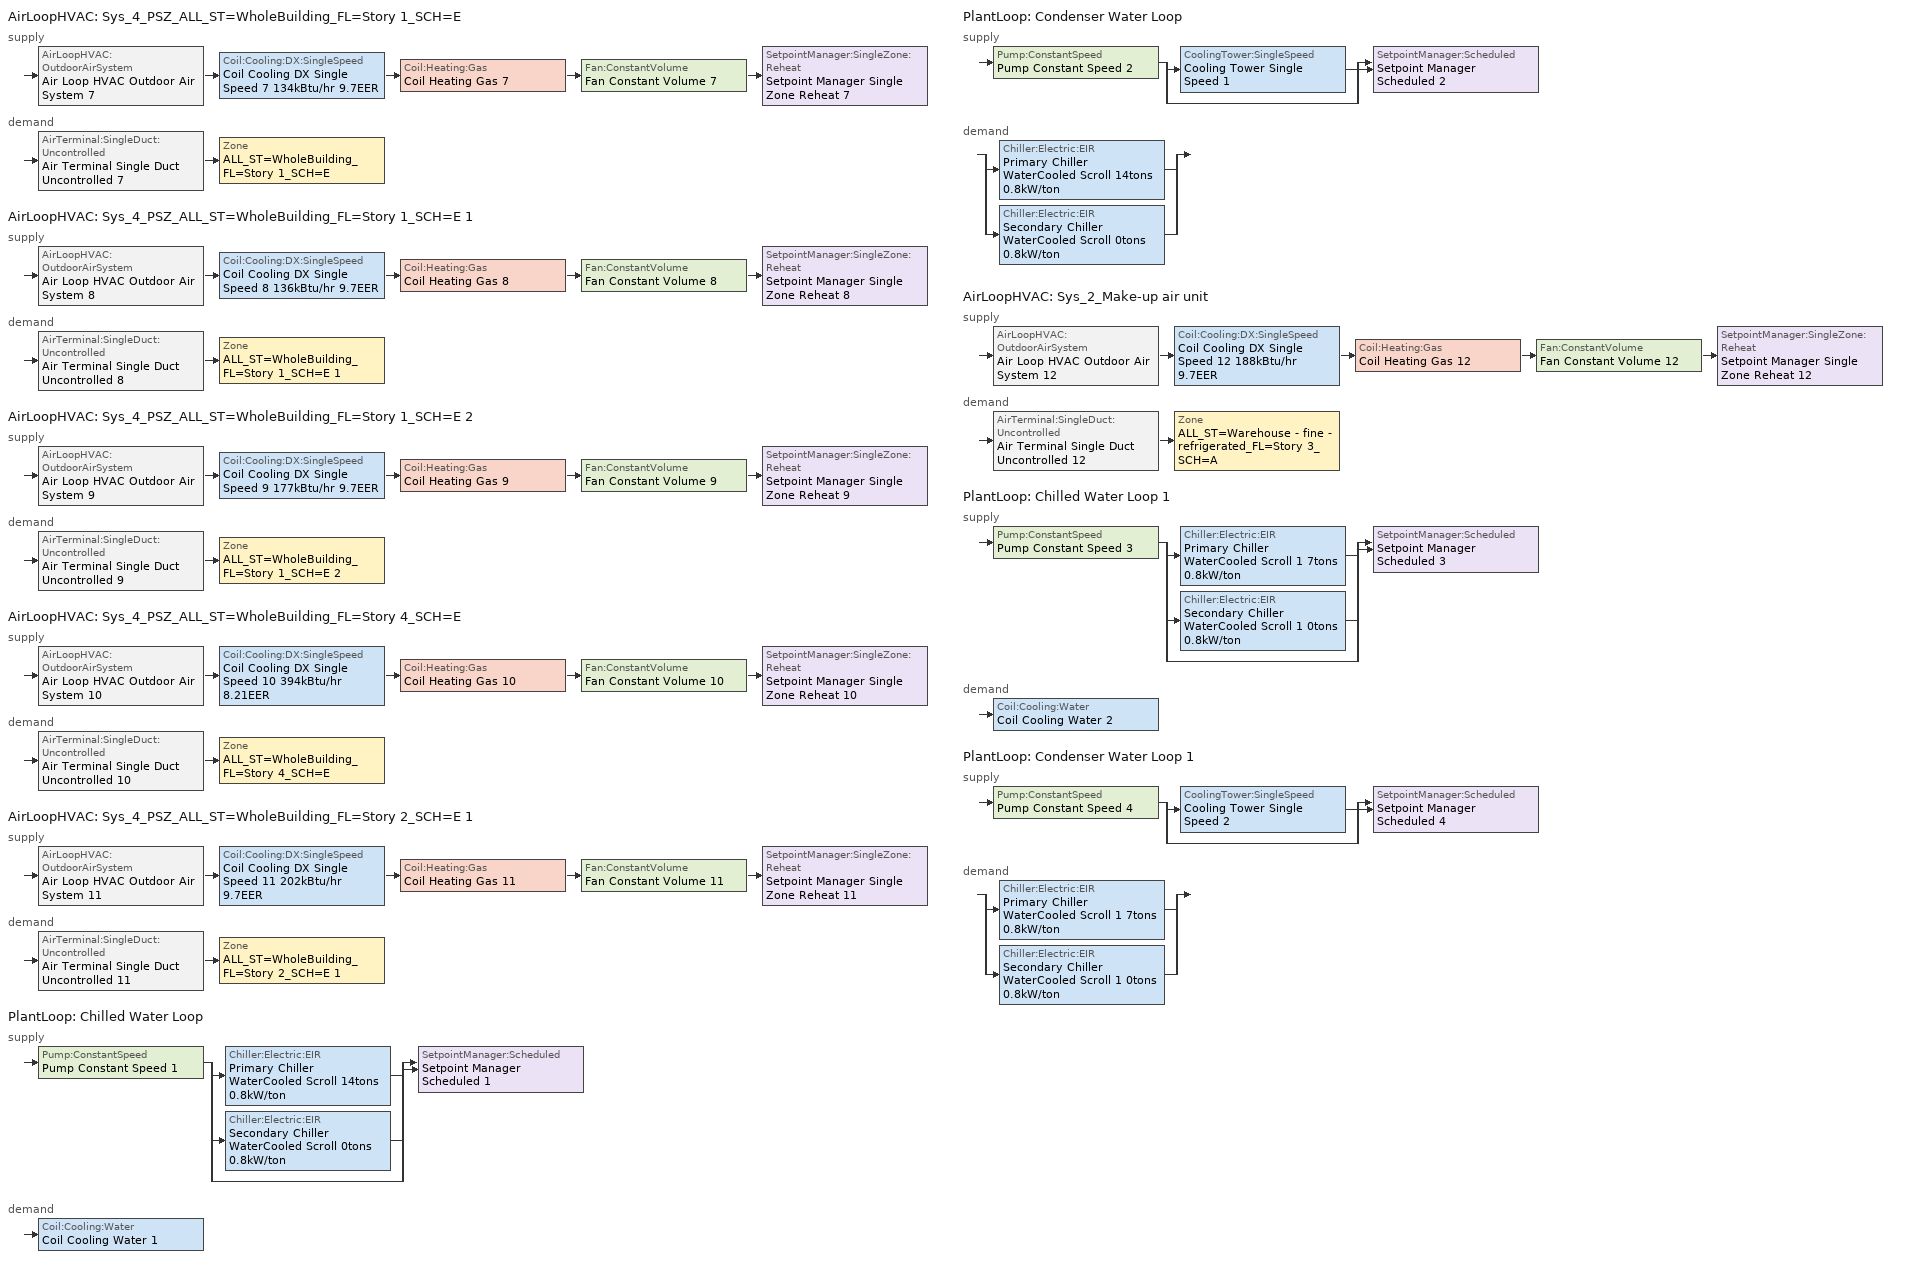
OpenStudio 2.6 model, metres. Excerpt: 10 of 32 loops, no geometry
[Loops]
AirLoopHVAC 'Sys_4_PSZ_ALL_ST=WholeBuilding_FL=Story 1_SCH=E'
 supply: AirLoopHVAC:OutdoorAirSystem 'Air Loop HVAC Outdoor Air System 7' > Coil:Cooling:DX:SingleSpeed 'Coil Cooling DX Single Speed 7 134kBtu/hr 9.7EER' > Coil:Heating:Gas 'Coil Heating Gas 7' > Fan:ConstantVolume 'Fan Constant Volume 7' > SetpointManager:SingleZone:Reheat 'Setpoint Manager Single Zone Reheat 7'
 demand: AirTerminal:SingleDuct:Uncontrolled 'Air Terminal Single Duct Uncontrolled 7' > Zone 'ALL_ST=WholeBuilding_FL=Story 1_SCH=E'
AirLoopHVAC 'Sys_4_PSZ_ALL_ST=WholeBuilding_FL=Story 1_SCH=E 1'
 supply: AirLoopHVAC:OutdoorAirSystem 'Air Loop HVAC Outdoor Air System 8' > Coil:Cooling:DX:SingleSpeed 'Coil Cooling DX Single Speed 8 136kBtu/hr 9.7EER' > Coil:Heating:Gas 'Coil Heating Gas 8' > Fan:ConstantVolume 'Fan Constant Volume 8' > SetpointManager:SingleZone:Reheat 'Setpoint Manager Single Zone Reheat 8'
 demand: AirTerminal:SingleDuct:Uncontrolled 'Air Terminal Single Duct Uncontrolled 8' > Zone 'ALL_ST=WholeBuilding_FL=Story 1_SCH=E 1'
AirLoopHVAC 'Sys_4_PSZ_ALL_ST=WholeBuilding_FL=Story 1_SCH=E 2'
 supply: AirLoopHVAC:OutdoorAirSystem 'Air Loop HVAC Outdoor Air System 9' > Coil:Cooling:DX:SingleSpeed 'Coil Cooling DX Single Speed 9 177kBtu/hr 9.7EER' > Coil:Heating:Gas 'Coil Heating Gas 9' > Fan:ConstantVolume 'Fan Constant Volume 9' > SetpointManager:SingleZone:Reheat 'Setpoint Manager Single Zone Reheat 9'
 demand: AirTerminal:SingleDuct:Uncontrolled 'Air Terminal Single Duct Uncontrolled 9' > Zone 'ALL_ST=WholeBuilding_FL=Story 1_SCH=E 2'
AirLoopHVAC 'Sys_4_PSZ_ALL_ST=WholeBuilding_FL=Story 4_SCH=E'
 supply: AirLoopHVAC:OutdoorAirSystem 'Air Loop HVAC Outdoor Air System 10' > Coil:Cooling:DX:SingleSpeed 'Coil Cooling DX Single Speed 10 394kBtu/hr 8.21EER' > Coil:Heating:Gas 'Coil Heating Gas 10' > Fan:ConstantVolume 'Fan Constant Volume 10' > SetpointManager:SingleZone:Reheat 'Setpoint Manager Single Zone Reheat 10'
 demand: AirTerminal:SingleDuct:Uncontrolled 'Air Terminal Single Duct Uncontrolled 10' > Zone 'ALL_ST=WholeBuilding_FL=Story 4_SCH=E'
AirLoopHVAC 'Sys_4_PSZ_ALL_ST=WholeBuilding_FL=Story 2_SCH=E 1'
 supply: AirLoopHVAC:OutdoorAirSystem 'Air Loop HVAC Outdoor Air System 11' > Coil:Cooling:DX:SingleSpeed 'Coil Cooling DX Single Speed 11 202kBtu/hr 9.7EER' > Coil:Heating:Gas 'Coil Heating Gas 11' > Fan:ConstantVolume 'Fan Constant Volume 11' > SetpointManager:SingleZone:Reheat 'Setpoint Manager Single Zone Reheat 11'
 demand: AirTerminal:SingleDuct:Uncontrolled 'Air Terminal Single Duct Uncontrolled 11' > Zone 'ALL_ST=WholeBuilding_FL=Story 2_SCH=E 1'
PlantLoop 'Chilled Water Loop'
 supply: Pump:ConstantSpeed 'Pump Constant Speed 1' > split
  | Chiller:Electric:EIR 'Primary Chiller WaterCooled Scroll 14tons 0.8kW/ton'
  | Chiller:Electric:EIR 'Secondary Chiller WaterCooled Scroll 0tons 0.8kW/ton'
  | bypass
  join > SetpointManager:Scheduled 'Setpoint Manager Scheduled 1'
 demand: Coil:Cooling:Water 'Coil Cooling Water 1'
PlantLoop 'Condenser Water Loop'
 supply: Pump:ConstantSpeed 'Pump Constant Speed 2' > split
  | CoolingTower:SingleSpeed 'Cooling Tower Single Speed 1'
  | bypass
  join > SetpointManager:Scheduled 'Setpoint Manager Scheduled 2'
 demand: split
  | Chiller:Electric:EIR 'Primary Chiller WaterCooled Scroll 14tons 0.8kW/ton'
  | Chiller:Electric:EIR 'Secondary Chiller WaterCooled Scroll 0tons 0.8kW/ton'
AirLoopHVAC 'Sys_2_Make-up air unit'
 supply: AirLoopHVAC:OutdoorAirSystem 'Air Loop HVAC Outdoor Air System 12' > Coil:Cooling:DX:SingleSpeed 'Coil Cooling DX Single Speed 12 188kBtu/hr 9.7EER' > Coil:Heating:Gas 'Coil Heating Gas 12' > Fan:ConstantVolume 'Fan Constant Volume 12' > SetpointManager:SingleZone:Reheat 'Setpoint Manager Single Zone Reheat 12'
 demand: AirTerminal:SingleDuct:Uncontrolled 'Air Terminal Single Duct Uncontrolled 12' > Zone 'ALL_ST=Warehouse - fine - refrigerated_FL=Story 3_SCH=A'
PlantLoop 'Chilled Water Loop 1'
 supply: Pump:ConstantSpeed 'Pump Constant Speed 3' > split
  | Chiller:Electric:EIR 'Primary Chiller WaterCooled Scroll 1 7tons 0.8kW/ton'
  | Chiller:Electric:EIR 'Secondary Chiller WaterCooled Scroll 1 0tons 0.8kW/ton'
  | bypass
  join > SetpointManager:Scheduled 'Setpoint Manager Scheduled 3'
 demand: Coil:Cooling:Water 'Coil Cooling Water 2'
PlantLoop 'Condenser Water Loop 1'
 supply: Pump:ConstantSpeed 'Pump Constant Speed 4' > split
  | CoolingTower:SingleSpeed 'Cooling Tower Single Speed 2'
  | bypass
  join > SetpointManager:Scheduled 'Setpoint Manager Scheduled 4'
 demand: split
  | Chiller:Electric:EIR 'Primary Chiller WaterCooled Scroll 1 7tons 0.8kW/ton'
  | Chiller:Electric:EIR 'Secondary Chiller WaterCooled Scroll 1 0tons 0.8kW/ton'
[Sizing:Zone] Zone Cooling Design Supply Air Temperature Input Method=SupplyAirTemperature; Zone Cooling Design Supply Air Temperature {C}=13; Zone Cooling Design Supply Air Temperature Difference {deltaC}=11.11; Zone Heating Design Supply Air Temperature Input Method=SupplyAirTemperature; Zone Heating Design Supply Air Temperature {C}=43; Zone Heating Design Supply Air Temperature Difference {deltaC}=11.11; Zone Cooling Design Supply Air Humidity Ratio {kg-H2O/kg-air}=0.0085; Zone Heating Design Supply Air Humidity Ratio {kg-H2O/kg-air}=0.008; Zone Heating Sizing Factor=1.3; Zone Cooling Sizing Factor=1.1; Cooling Design Air Flow Method=DesignDay; Heating Design Air Flow Method=DesignDay; Account for Dedicated Outdoor Air System=No; Dedicated Outdoor Air System Control Strategy=NeutralSupplyAir; Dedicated Outdoor Air Low Setpoint Temperature for Design {C}=autosize; Dedicated Outdoor Air High Setpoint Temperature for Design {C}=autosize
ALL_ST=Warehouse - fine - refrigerated_FL=Story 3_SCH=A; ALL_ST=WholeBuilding_FL=Story 1_SCH=E; ALL_ST=WholeBuilding_FL=Story 1_SCH=E 1; ALL_ST=WholeBuilding_FL=Story 1_SCH=E 2; ALL_ST=WholeBuilding_FL=Story 4_SCH=E; ALL_ST=WholeBuilding_FL=Story 2_SCH=E 1
[Zone equipment]
ALL_ST=Warehouse - fine - refrigerated_FL=Story 3_SCH=A: Zone HVAC Four Pipe Fan Coil 1, Air Terminal Single Duct Uncontrolled 12
ALL_ST=WholeBuilding_FL=Story 1_SCH=E: Air Terminal Single Duct Uncontrolled 7, Zone HVAC Baseboard Convective Water 7
ALL_ST=WholeBuilding_FL=Story 1_SCH=E 1: Air Terminal Single Duct Uncontrolled 8, Zone HVAC Baseboard Convective Water 8
ALL_ST=WholeBuilding_FL=Story 1_SCH=E 2: Air Terminal Single Duct Uncontrolled 9, Zone HVAC Baseboard Convective Water 9
ALL_ST=WholeBuilding_FL=Story 4_SCH=E: Air Terminal Single Duct Uncontrolled 10, Zone HVAC Baseboard Convective Water 10
ALL_ST=WholeBuilding_FL=Story 2_SCH=E 1: Air Terminal Single Duct Uncontrolled 11, Zone HVAC Baseboard Convective Water 11
[PlantLoop] Glycol Concentration=0; Plant Loop Volume {m3}=Autocalculate; Load Distribution Scheme=Optimal
Chilled Water Loop; Condenser Water Loop; Chilled Water Loop 1; Condenser Water Loop 1
[Sizing:Plant] Loop Design Temperature Difference {deltaC}=6; Sizing Option=NonCoincident; Zone Timesteps in Averaging Window=1; Coincident Sizing Factor Mode=None
Name | Loop Type | Design Loop Exit Temperature {C}
Chilled Water Loop; Chilled Water Loop 1 | Cooling | 7
Condenser Water Loop; Condenser Water Loop 1 | Condenser | 29
[AirLoopHVAC] Design Supply Air Flow Rate {m3/s}=AutoSize
Name | Availability Schedule
Sys_4_PSZ_ALL_ST=WholeBuilding_FL=Story 1_SCH=E | Sys_4_PSZ_ALL_ST=WholeBuilding_FL=Story 1_SCH=E Occ Sch
Sys_4_PSZ_ALL_ST=WholeBuilding_FL=Story 1_SCH=E 1 | Sys_4_PSZ_ALL_ST=WholeBuilding_FL=Story 1_SCH=E 1 Occ Sch
Sys_4_PSZ_ALL_ST=WholeBuilding_FL=Story 1_SCH=E 2 | Sys_4_PSZ_ALL_ST=WholeBuilding_FL=Story 1_SCH=E 2 Occ Sch
Sys_4_PSZ_ALL_ST=WholeBuilding_FL=Story 4_SCH=E | Sys_4_PSZ_ALL_ST=WholeBuilding_FL=Story 4_SCH=E Occ Sch
Sys_4_PSZ_ALL_ST=WholeBuilding_FL=Story 2_SCH=E 1 | Sys_4_PSZ_ALL_ST=WholeBuilding_FL=Story 2_SCH=E 1 Occ Sch
Sys_2_Make-up air unit | Sys_2_Make-up air unit Occ Sch
[Sizing:System] Type of Load to Size On=Sensible; Design Outdoor Air Flow Rate {m3/s}=Autosize; Minimum System Air Flow Ratio=1; Preheat Design Temperature {C}=7; Preheat Design Humidity Ratio {kg-H2O/kg-Air}=0.008; Precool Design Temperature {C}=13; Precool Design Humidity Ratio {kg-H2O/kg-Air}=0.008; Central Cooling Design Supply Air Temperature {C}=13; Sizing Option=NonCoincident; 100% Outdoor Air in Cooling=No; 100% Outdoor Air in Heating=No; Central Cooling Design Supply Air Humidity Ratio {kg-H2O/kg-Air}=0.0085; Central Heating Design Supply Air Humidity Ratio {kg-H2O/kg-Air}=0.008; Cooling Design Air Flow Method=DesignDay; Cooling Design Air Flow Rate {m3/s}=0; Heating Design Air Flow Method=DesignDay; Heating Design Air Flow Rate {m3/s}=0; System Outdoor Air Method=ZoneSum; Zone Maximum Outdoor Air Fraction=1; Cooling Supply Air Flow Rate Per Floor Area {m3/s-m2}=0.00996765; Cooling Fraction of Autosized Cooling Supply Air Flow Rate=1; Cooling Supply Air Flow Rate Per Unit Cooling Capacity {m3/s-W}=3.94755e-05; Heating Supply Air Flow Rate Per Floor Area {m3/s-m2}=0.00996765; Heating Fraction of Autosized Heating Supply Air Flow Rate=1; Heating Fraction of Autosized Cooling Supply Air Flow Rate=1; Heating Supply Air Flow Rate Per Unit Heating Capacity {m3/s-W}=3.15882e-05; Cooling Design Capacity Method=CoolingDesignCapacity; Cooling Design Capacity {W}=autosize; Cooling Design Capacity Per Floor Area {W/m2}=234.7; Fraction of Autosized Cooling Design Capacity=1; Heating Design Capacity Method=HeatingDesignCapacity; Heating Design Capacity {W}=autosize; Heating Design Capacity Per Floor Area {W/m2}=157; Fraction of Autosized Heating Design Capacity=1; Central Cooling Capacity Control Method=OnOff
Name | Central Heating Design Supply Air Temperature {C}
Sys_4_PSZ_ALL_ST=WholeBuilding_FL=Story 1_SCH=E; Sys_4_PSZ_ALL_ST=WholeBuilding_FL=Story 1_SCH=E 1; Sys_4_PSZ_ALL_ST=WholeBuilding_FL=Story 1_SCH=E 2; Sys_4_PSZ_ALL_ST=WholeBuilding_FL=Story 4_SCH=E; Sys_4_PSZ_ALL_ST=WholeBuilding_FL=Story 2_SCH=E 1 | 43
Sys_2_Make-up air unit | 13.1
[Fan:ConstantVolume] Availability Schedule=Always On Discrete; Fan Efficiency=0.39975; Pressure Rise {Pa}=640; Maximum Flow Rate {m3/s}=AutoSize; Motor Efficiency=0.615
Fan Constant Volume 7; Fan Constant Volume 8; Fan Constant Volume 9; Fan Constant Volume 10; Fan Constant Volume 11; Fan Constant Volume 12
[Coil:Heating:Gas] Availability Schedule=Always On Discrete; Nominal Capacity {W}=AutoSize; Parasitic Electric Load {W}=0; Part Load Fraction Correlation Curve=FURNACE-EFFPLR-NECB2011; Parasitic Gas Load {W}=0
Name | Gas Burner Efficiency
Coil Heating Gas 7; Coil Heating Gas 8; Coil Heating Gas 9; Coil Heating Gas 10; Coil Heating Gas 11 | 0.81
Coil Heating Gas 12 | 0.924
[Coil:Cooling:DX:SingleSpeed] Rated Total Cooling Capacity {W}=autosize; Rated Sensible Heat Ratio=autosize; Rated Air Flow Rate {m3/s}=autosize; Rated Evaporator Fan Power Per Volume Flow Rate {W/(m3/s)}=773.3; Total Cooling Capacity Function of Temperature Curve=DXCOOL-NECB2011-REF-CAPFT; Total Cooling Capacity Function of Flow Fraction Curve=DXCOOL-NECB2011-REF-CAPFFLOW; Energy Input Ratio Function of Temperature Curve=DXCOOL-NECB2011-REF-COOLEIRFT; Energy Input Ratio Function of Flow Fraction Curve=DXCOOL-NECB2011-REF-COOLEIRFFLOW; Part Load Fraction Correlation Curve=DXCOOL-NECB2011-REF-COOLPLFFPLR; Condenser Type=AirCooled; Evaporative Condenser Effectiveness=0; Evaporative Condenser Air Flow Rate {m3/s}=Autosize; Evaporative Condenser Pump Rated Power Consumption {W}=Autosize; Crankcase Heater Capacity {W}=0; Maximum Outdoor Dry-Bulb Temperature for Crankcase Heater Operation {C}=0; Basin Heater Capacity {W/K}=0; Basin Heater Setpoint Temperature {C}=10
Name | Availability Schedule | Rated COP {W/W}
Coil Cooling DX Single Speed 7 134kBtu/hr 9.7EER | Always On Discrete | 3.38017
Coil Cooling DX Single Speed 8 136kBtu/hr 9.7EER | Always On Discrete | 3.38224
Coil Cooling DX Single Speed 9 177kBtu/hr 9.7EER | Always On Discrete | 3.41332
Coil Cooling DX Single Speed 10 394kBtu/hr 8.21EER | Always On Discrete | 3.02874
Coil Cooling DX Single Speed 11 202kBtu/hr 9.7EER | Always On Discrete | 3.43229
Coil Cooling DX Single Speed 12 188kBtu/hr 9.7EER | tpfc_clg_availability | 3.42143
[Controller:OutdoorAir] Minimum Outdoor Air Flow Rate {m3/s}=autosize; Maximum Outdoor Air Flow Rate {m3/s}=Autosize; Economizer Control Type=DifferentialEnthalpy; Economizer Control Action Type=ModulateFlow; Lockout Type=NoLockout; Minimum Limit Type=FixedMinimum; High Humidity Control=No
Name | Minimum Outdoor Air Schedule | Controller Mechanical Ventilation | Heat Recovery Bypass Control Type
Controller Outdoor Air 7 | Sys_4_PSZ_ALL_ST=WholeBuilding_FL=Story 1_SCH=E Occ Sch | Controller Mechanical Ventilation 7 | BypassWhenOAFlowGreaterThanMinimum
Controller Outdoor Air 8 | Sys_4_PSZ_ALL_ST=WholeBuilding_FL=Story 1_SCH=E 1 Occ Sch | Controller Mechanical Ventilation 8 | BypassWhenOAFlowGreaterThanMinimum
Controller Outdoor Air 9 | Sys_4_PSZ_ALL_ST=WholeBuilding_FL=Story 1_SCH=E 2 Occ Sch | Controller Mechanical Ventilation 9 | BypassWhenOAFlowGreaterThanMinimum
Controller Outdoor Air 10 | Sys_4_PSZ_ALL_ST=WholeBuilding_FL=Story 4_SCH=E Occ Sch | Controller Mechanical Ventilation 10 | BypassWhenOAFlowGreaterThanMinimum
Controller Outdoor Air 11 | Sys_4_PSZ_ALL_ST=WholeBuilding_FL=Story 2_SCH=E 1 Occ Sch | Controller Mechanical Ventilation 11 | BypassWhenOAFlowGreaterThanMinimum
Controller Outdoor Air 12 | Sys_2_Make-up air unit Occ Sch | Controller Mechanical Ventilation 12 | BypassWhenWithinEconomizerLimits
[Controller:MechanicalVentilation] Availability Schedule=Always On Discrete; System Outdoor Air Method=ZoneSum
Controller Mechanical Ventilation 7; Controller Mechanical Ventilation 8; Controller Mechanical Ventilation 9; Controller Mechanical Ventilation 10; Controller Mechanical Ventilation 11; Controller Mechanical Ventilation 12
[AirLoopHVAC:OutdoorAirSystem]
Name | Controller
Air Loop HVAC Outdoor Air System 7 | Controller Outdoor Air 7
Air Loop HVAC Outdoor Air System 8 | Controller Outdoor Air 8
Air Loop HVAC Outdoor Air System 9 | Controller Outdoor Air 9
Air Loop HVAC Outdoor Air System 10 | Controller Outdoor Air 10
Air Loop HVAC Outdoor Air System 11 | Controller Outdoor Air 11
Air Loop HVAC Outdoor Air System 12 | Controller Outdoor Air 12
[SetpointManager:SingleZone:Reheat]
Name | Minimum Supply Air Temperature {C} | Maximum Supply Air Temperature {C} | Control Zone
Setpoint Manager Single Zone Reheat 7 | 13 | 43 | ALL_ST=WholeBuilding_FL=Story 1_SCH=E
Setpoint Manager Single Zone Reheat 8 | 13 | 43 | ALL_ST=WholeBuilding_FL=Story 1_SCH=E 1
Setpoint Manager Single Zone Reheat 9 | 13 | 43 | ALL_ST=WholeBuilding_FL=Story 1_SCH=E 2
Setpoint Manager Single Zone Reheat 10 | 13 | 43 | ALL_ST=WholeBuilding_FL=Story 4_SCH=E
Setpoint Manager Single Zone Reheat 11 | 13 | 43 | ALL_ST=WholeBuilding_FL=Story 2_SCH=E 1
Setpoint Manager Single Zone Reheat 12 | 13.1 | 13 | ALL_ST=Warehouse - fine - refrigerated_FL=Story 3_SCH=A
[AirTerminal:SingleDuct:Uncontrolled] Availability Schedule=Always On Discrete; Maximum Air Flow Rate {m3/s}=AutoSize
Air Terminal Single Duct Uncontrolled 7; Air Terminal Single Duct Uncontrolled 8; Air Terminal Single Duct Uncontrolled 9; Air Terminal Single Duct Uncontrolled 10; Air Terminal Single Duct Uncontrolled 11; Air Terminal Single Duct Uncontrolled 12
[Pump:ConstantSpeed] Rated Flow Rate {m3/s}=autosize; Rated Pump Head {Pa}=179352; Rated Power Consumption {W}=autosize; Fraction of Motor Inefficiencies to Fluid Stream=0; Pump Control Type=Intermittent; Design Power Sizing Method=PowerPerFlowPerPressure; Design Electric Power per Unit Flow Rate {W/(m3/s)}=348701.1; Design Shaft Power per Unit Flow Rate per Unit Head {W-s/m3-Pa}=1.28205
Name | Motor Efficiency
Pump Constant Speed 1; Pump Constant Speed 3; Pump Constant Speed 4 | 0.855
Pump Constant Speed 2 | 0.865
[Chiller:Electric:EIR] Reference COP {W/W}=4.5032; Cooling Capacity Function of Temperature Curve=WaterCooled_Scroll_CAPFT_NECB2011; Electric Input to Cooling Output Ratio Function of Temperature Curve=WaterCooled_Scroll_EIRFT_NECB2011; Electric Input to Cooling Output Ratio Function of Part Load Ratio Curve=WaterCooled_Scroll_EIRFPLR_NECB2011; Minimum Part Load Ratio=0.25; Minimum Unloading Ratio=0.25; Condenser Type=WaterCooled; Chiller Flow Mode=LeavingSetpointModulated; Design Heat Recovery Water Flow Rate {m3/s}=0; Sizing Factor=1; Basin Heater Capacity {W/K}=0; Basin Heater Setpoint Temperature {C}=10
Name | Reference Capacity {W}
Primary Chiller WaterCooled Scroll 14tons 0.8kW/ton | 47755.8
Secondary Chiller WaterCooled Scroll 0tons 0.8kW/ton; Secondary Chiller WaterCooled Scroll 1 0tons 0.8kW/ton | 0.001
Primary Chiller WaterCooled Scroll 1 7tons 0.8kW/ton | 25715
[SetpointManager:Scheduled] Control Variable=Temperature
Name | Schedule
Setpoint Manager Scheduled 1 | CHW Temp
Setpoint Manager Scheduled 2 | CW Temp
Setpoint Manager Scheduled 3 | CHW Temp 1
Setpoint Manager Scheduled 4 | CW Temp 1
[CoolingTower:SingleSpeed] Design Water Flow Rate {m3/s}=autosize; Design Air Flow Rate {m3/s}=autosize; Fan Power at Design Air Flow Rate {W}=autosize; U-Factor Times Area Value at Design Air Flow Rate {W/K}=autosize; Air Flow Rate in Free Convection Regime {m3/s}=autosize; U-Factor Times Area Value at Free Convection Air Flow Rate {W/K}=autosize; Performance Input Method=UFactorTimesAreaAndDesignWaterFlowRate; Free Convection Capacity {W}=0; Basin Heater Capacity {W/K}=0; Evaporation Loss Mode=LossFactor; Evaporation Loss Factor {percent/K}=0.2; Drift Loss Percent {percent}=0.008; Blowdown Calculation Mode=ConcentrationRatio; Blowdown Concentration Ratio=3; Capacity Control=FanCycling; Number of Cells=1; Cell Control=MinimalCell; Cell Minimum  Water Flow Rate Fraction=0.33; Cell Maximum Water Flow Rate Fraction=2.5; Sizing Factor=1; Free Convection Air Flow Rate Sizing Factor=0.1; Free Convection U-Factor Times Area Value Sizing Factor=0.1; Heat Rejection Capacity and Nominal Capacity Sizing Ratio=1.25; Free Convection Nominal Capacity Sizing Factor=0.1; Design Inlet Air Dry-Bulb Temperature {C}=35; Design Inlet Air Wet-Bulb Temperature {C}=24; Design Approach Temperature {deltaC}=5; Design Range Temperature {deltaC}=6
Cooling Tower Single Speed 1; Cooling Tower Single Speed 2
[Coil:Cooling:Water]
Name | Availability Schedule
Coil Cooling Water 1 | tpfc_clg_availability
Coil Cooling Water 2 | tpfc_clg_availability 1
[Controller:WaterCoil] Action=Reverse; Minimum Actuated Flow {m3/s}=0
Name | Water Coil
Controller Water Coil 2 | Coil Cooling Water 1
Controller Water Coil 4 | Coil Cooling Water 2
[HeatExchanger:AirToAir:SensibleAndLatent] Availability Schedule=Always On Discrete; Nominal Supply Air Flow Rate {m3/s}=autosize; Sensible Effectiveness at 100% Heating Air Flow=0.5; Latent Effectiveness at 100% Heating Air Flow=0.5; Sensible Effectiveness at 75% Heating Air Flow=0.5; Latent Effectiveness at 75% Heating Air Flow=0.5; Sensible Effectiveness at 100% Cooling Air Flow=0.5; Latent Effectiveness at 100% Cooling Air Flow=0.5; Sensible Effectiveness at 75% Cooling Air Flow=0.5; Latent Effectiveness at 75% Cooling Air Flow=0.5; Supply Air Outlet Temperature Control=Yes; Heat Exchanger Type=Rotary; Frost Control Type=ExhaustOnly; Threshold Temperature {C}=-23.3; Initial Defrost Time Fraction=0.167; Rate of Defrost Time Fraction Increase {1/K}=1.44; Economizer Lockout=Yes
Name | Nominal Electric Power {W}
Sys_4_PSZ_ALL_ST=WholeBuilding_FL=Story 1_SCH=E 2 ERV; Sys_4_PSZ_ALL_ST=WholeBuilding_FL=Story 2_SCH=E ERV; Sys_4_PSZ_ALL_ST=WholeBuilding_FL=Story 4_SCH=E ERV | 2109.37
Sys_4_PSZ_ALL_ST=WholeBuilding_FL=Story 2_SCH=E 1 ERV; Sys_4_PSZ_ALL_ST=WholeBuilding_FL=Story 3_SCH=E ERV | 1594.53
[SetpointManager:OutdoorAirPretreat] Minimum Setpoint Temperature {C}=-99; Maximum Setpoint Temperature {C}=99; Minimum Setpoint Humidity Ratio {kgWater/kgDryAir}=1e-05; Maximum Setpoint Humidity Ratio {kgWater/kgDryAir}=1
Setpoint Manager Outdoor Air Pretreat 1; Setpoint Manager Outdoor Air Pretreat 2; Setpoint Manager Outdoor Air Pretreat 3; Setpoint Manager Outdoor Air Pretreat 4; Setpoint Manager Outdoor Air Pretreat 5; Setpoint Manager Outdoor Air Pretreat 6; Setpoint Manager Outdoor Air Pretreat 7; Setpoint Manager Outdoor Air Pretreat 8
[Schedule:Ruleset]
Name | Default Day Schedule | Summer Design Day Schedule | Winter Design Day Schedule
tpfc_clg_availability | Schedule Day 4
CHW Temp | Schedule Day 5
CW Temp | Schedule Day 6
tpfc_clg_availability 1 | Schedule Day 8
CHW Temp 1 | Schedule Day 9
CW Temp 1 | Schedule Day 10
Sys_2_Make-up air unit Occ Sch | Sys_2_Make-up air unit Occ Sch Default | Sys_2_Make-up air unit Occ Sch Summer Design Day | Sys_2_Make-up air unit Occ Sch Winter Design Day
Sys_4_PSZ_ALL_ST=WholeBuilding_FL=Story 1_SCH=E Occ Sch | Sys_4_PSZ_ALL_ST=WholeBuilding_FL=Story 1_SCH=E Occ Sch Default | Sys_4_PSZ_ALL_ST=WholeBuilding_FL=Story 1_SCH=E Occ Sch Summer Design Day | Sys_4_PSZ_ALL_ST=WholeBuilding_FL=Story 1_SCH=E Occ Sch Winter Design Day
Sys_4_PSZ_ALL_ST=WholeBuilding_FL=Story 1_SCH=E 1 Occ Sch | Sys_4_PSZ_ALL_ST=WholeBuilding_FL=Story 1_SCH=E 1 Occ Sch Default | Sys_4_PSZ_ALL_ST=WholeBuilding_FL=Story 1_SCH=E 1 Occ Sch Summer Design Day | Sys_4_PSZ_ALL_ST=WholeBuilding_FL=Story 1_SCH=E 1 Occ Sch Winter Design Day
Sys_4_PSZ_ALL_ST=WholeBuilding_FL=Story 1_SCH=E 2 Occ Sch | Sys_4_PSZ_ALL_ST=WholeBuilding_FL=Story 1_SCH=E 2 Occ Sch Default | Sys_4_PSZ_ALL_ST=WholeBuilding_FL=Story 1_SCH=E 2 Occ Sch Summer Design Day | Sys_4_PSZ_ALL_ST=WholeBuilding_FL=Story 1_SCH=E 2 Occ Sch Winter Design Day
Sys_4_PSZ_ALL_ST=WholeBuilding_FL=Story 2_SCH=E 1 Occ Sch | Sys_4_PSZ_ALL_ST=WholeBuilding_FL=Story 2_SCH=E 1 Occ Sch Default | Sys_4_PSZ_ALL_ST=WholeBuilding_FL=Story 2_SCH=E 1 Occ Sch Summer Design Day | Sys_4_PSZ_ALL_ST=WholeBuilding_FL=Story 2_SCH=E 1 Occ Sch Winter Design Day
Sys_4_PSZ_ALL_ST=WholeBuilding_FL=Story 4_SCH=E Occ Sch | Sys_4_PSZ_ALL_ST=WholeBuilding_FL=Story 4_SCH=E Occ Sch Default | Sys_4_PSZ_ALL_ST=WholeBuilding_FL=Story 4_SCH=E Occ Sch Summer Design Day | Sys_4_PSZ_ALL_ST=WholeBuilding_FL=Story 4_SCH=E Occ Sch Winter Design Day
[Schedule:Day]
Schedule Day 4; tpfc_clg_availability_sch_rule_day; tpfc_clg_availability_sch_rule_day 2; Schedule Day 8; tpfc_clg_availability_sch_rule_day 3; tpfc_clg_availability_sch_rule_day 5; Sys_2_Make-up air unit Occ Sch Saturday; Sys_2_Make-up air unit Occ Sch Sunday; Sys_4_PSZ_ALL_ST=WholeBuilding_FL=Story 1_SCH=E Occ Sch Sunday; Sys_4_PSZ_ALL_ST=WholeBuilding_FL=Story 1_SCH=E 1 Occ Sch Sunday; Sys_4_PSZ_ALL_ST=WholeBuilding_FL=Story 1_SCH=E 2 Occ Sch Sunday; Sys_4_PSZ_ALL_ST=WholeBuilding_FL=Story 2_SCH=E 1 Occ Sch Sunday; Sys_4_PSZ_ALL_ST=WholeBuilding_FL=Story 4_SCH=E Occ Sch Sunday: 24, 0, 0
tpfc_clg_availability_sch_rule_day 1; tpfc_clg_availability_sch_rule_day 4; Sys_2_Make-up air unit Occ Sch Default; Sys_2_Make-up air unit Occ Sch Winter Design Day; Sys_2_Make-up air unit Occ Sch Summer Design Day; Sys_4_PSZ_ALL_ST=WholeBuilding_FL=Story 1_SCH=E Occ Sch Default; Sys_4_PSZ_ALL_ST=WholeBuilding_FL=Story 1_SCH=E Occ Sch Winter Design Day; Sys_4_PSZ_ALL_ST=WholeBuilding_FL=Story 1_SCH=E Occ Sch Summer Design Day; Sys_4_PSZ_ALL_ST=WholeBuilding_FL=Story 1_SCH=E 1 Occ Sch Default; Sys_4_PSZ_ALL_ST=WholeBuilding_FL=Story 1_SCH=E 1 Occ Sch Winter Design Day; Sys_4_PSZ_ALL_ST=WholeBuilding_FL=Story 1_SCH=E 1 Occ Sch Summer Design Day; Sys_4_PSZ_ALL_ST=WholeBuilding_FL=Story 1_SCH=E 2 Occ Sch Default; Sys_4_PSZ_ALL_ST=WholeBuilding_FL=Story 1_SCH=E 2 Occ Sch Winter Design Day; Sys_4_PSZ_ALL_ST=WholeBuilding_FL=Story 1_SCH=E 2 Occ Sch Summer Design Day; Sys_4_PSZ_ALL_ST=WholeBuilding_FL=Story 2_SCH=E 1 Occ Sch Default; Sys_4_PSZ_ALL_ST=WholeBuilding_FL=Story 2_SCH=E 1 Occ Sch Winter Design Day; Sys_4_PSZ_ALL_ST=WholeBuilding_FL=Story 2_SCH=E 1 Occ Sch Summer Design Day; Sys_4_PSZ_ALL_ST=WholeBuilding_FL=Story 4_SCH=E Occ Sch Default; Sys_4_PSZ_ALL_ST=WholeBuilding_FL=Story 4_SCH=E Occ Sch Winter Design Day; Sys_4_PSZ_ALL_ST=WholeBuilding_FL=Story 4_SCH=E Occ Sch Summer Design Day: 24, 0, 1
Schedule Day 5; wkdCHW Temp 1; satCHW Temp 1; sunCHW Temp 1; Schedule Day 9; wkdCHW Temp 3; satCHW Temp 3; sunCHW Temp 3: 1, 0, 7, 2, 0, 7, 3, 0, 7, 4, 0, 7, 5, 0, 7, 6, 0, 7, 7, 0, 7, 8, 0, 7, 9, 0, 7, 10, 0, 7, 11, 0, 7, 12, 0, 7, 13, 0, 7, 14, 0, 7, 15, 0, 7, 16, 0, 7, 17, 0, 7, 18, 0, 7, 19, 0, 7, 20, 0, 7, 21, 0, 7, 22, 0, 7, 23, 0, 7, 24, 0, 7
Schedule Day 6; wkdCW Temp 1; satCW Temp 1; sunCW Temp 1; Schedule Day 10; wkdCW Temp 3; satCW Temp 3; sunCW Temp 3: 1, 0, 29, 2, 0, 29, 3, 0, 29, 4, 0, 29, 5, 0, 29, 6, 0, 29, 7, 0, 29, 8, 0, 29, 9, 0, 29, 10, 0, 29, 11, 0, 29, 12, 0, 29, 13, 0, 29, 14, 0, 29, 15, 0, 29, 16, 0, 29, 17, 0, 29, 18, 0, 29, 19, 0, 29, 20, 0, 29, 21, 0, 29, 22, 0, 29, 23, 0, 29, 24, 0, 29
Sys_2_Make-up air unit Occ Sch Monday; Sys_2_Make-up air unit Occ Sch Tuesday; Sys_2_Make-up air unit Occ Sch Wednesday; Sys_2_Make-up air unit Occ Sch Thursday; Sys_2_Make-up air unit Occ Sch Friday; Sys_4_PSZ_ALL_ST=WholeBuilding_FL=Story 1_SCH=E Occ Sch Monday; Sys_4_PSZ_ALL_ST=WholeBuilding_FL=Story 1_SCH=E Occ Sch Tuesday; Sys_4_PSZ_ALL_ST=WholeBuilding_FL=Story 1_SCH=E Occ Sch Wednesday; Sys_4_PSZ_ALL_ST=WholeBuilding_FL=Story 1_SCH=E Occ Sch Thursday; Sys_4_PSZ_ALL_ST=WholeBuilding_FL=Story 1_SCH=E Occ Sch Friday; Sys_4_PSZ_ALL_ST=WholeBuilding_FL=Story 1_SCH=E 1 Occ Sch Monday; Sys_4_PSZ_ALL_ST=WholeBuilding_FL=Story 1_SCH=E 1 Occ Sch Tuesday; Sys_4_PSZ_ALL_ST=WholeBuilding_FL=Story 1_SCH=E 1 Occ Sch Wednesday; Sys_4_PSZ_ALL_ST=WholeBuilding_FL=Story 1_SCH=E 1 Occ Sch Thursday; Sys_4_PSZ_ALL_ST=WholeBuilding_FL=Story 1_SCH=E 1 Occ Sch Friday; Sys_4_PSZ_ALL_ST=WholeBuilding_FL=Story 1_SCH=E 2 Occ Sch Monday; Sys_4_PSZ_ALL_ST=WholeBuilding_FL=Story 1_SCH=E 2 Occ Sch Tuesday; Sys_4_PSZ_ALL_ST=WholeBuilding_FL=Story 1_SCH=E 2 Occ Sch Wednesday; Sys_4_PSZ_ALL_ST=WholeBuilding_FL=Story 1_SCH=E 2 Occ Sch Thursday; Sys_4_PSZ_ALL_ST=WholeBuilding_FL=Story 1_SCH=E 2 Occ Sch Friday; Sys_4_PSZ_ALL_ST=WholeBuilding_FL=Story 2_SCH=E 1 Occ Sch Monday; Sys_4_PSZ_ALL_ST=WholeBuilding_FL=Story 2_SCH=E 1 Occ Sch Tuesday; Sys_4_PSZ_ALL_ST=WholeBuilding_FL=Story 2_SCH=E 1 Occ Sch Wednesday; Sys_4_PSZ_ALL_ST=WholeBuilding_FL=Story 2_SCH=E 1 Occ Sch Thursday; Sys_4_PSZ_ALL_ST=WholeBuilding_FL=Story 2_SCH=E 1 Occ Sch Friday; Sys_4_PSZ_ALL_ST=WholeBuilding_FL=Story 4_SCH=E Occ Sch Monday; Sys_4_PSZ_ALL_ST=WholeBuilding_FL=Story 4_SCH=E Occ Sch Tuesday; Sys_4_PSZ_ALL_ST=WholeBuilding_FL=Story 4_SCH=E Occ Sch Wednesday; Sys_4_PSZ_ALL_ST=WholeBuilding_FL=Story 4_SCH=E Occ Sch Thursday; Sys_4_PSZ_ALL_ST=WholeBuilding_FL=Story 4_SCH=E Occ Sch Friday: 8, 0, 0, 19, 0, 1, 24, 0, 0
Sys_4_PSZ_ALL_ST=WholeBuilding_FL=Story 1_SCH=E Occ Sch Saturday; Sys_4_PSZ_ALL_ST=WholeBuilding_FL=Story 1_SCH=E 1 Occ Sch Saturday; Sys_4_PSZ_ALL_ST=WholeBuilding_FL=Story 1_SCH=E 2 Occ Sch Saturday; Sys_4_PSZ_ALL_ST=WholeBuilding_FL=Story 2_SCH=E 1 Occ Sch Saturday; Sys_4_PSZ_ALL_ST=WholeBuilding_FL=Story 4_SCH=E Occ Sch Saturday: 9, 0, 0, 13, 0, 1, 24, 0, 0
[Schedule:Rule] Date Specification Type=DateRange; Start Day=1
Name | Schedule Ruleset | Rule Order | Day Schedule | Apply Sunday | Apply Monday | Apply Tuesday | Apply Wednesday | Apply Thursday | Apply Friday | Apply Saturday | Start Month | End Month | End Day
tpfc_clg_availability_sch_rule | tpfc_clg_availability | 2 | tpfc_clg_availability_sch_rule_day | Yes | Yes | Yes | Yes | Yes | Yes | Yes | 1 | 6 | 30
tpfc_clg_availability_sch_rule 1 | tpfc_clg_availability | 1 | tpfc_clg_availability_sch_rule_day 1 | Yes | Yes | Yes | Yes | Yes | Yes | Yes | 7 | 10 | 31
tpfc_clg_availability_sch_rule 2 | tpfc_clg_availability | 0 | tpfc_clg_availability_sch_rule_day 2 | Yes | Yes | Yes | Yes | Yes | Yes | Yes | 11 | 12 | 31
wkdCHW Temp rule | CHW Temp | 2 | wkdCHW Temp 1 | No | Yes | Yes | Yes | Yes | Yes | No | 1 | 12 | 31
satCHW Temprule | CHW Temp | 1 | satCHW Temp 1 | No | No | No | No | No | No | Yes | 1 | 12 | 31
sunCHW Temprule | CHW Temp | 0 | sunCHW Temp 1 | Yes | No | No | No | No | No | No | 1 | 12 | 31
wkdCW Temp rule | CW Temp | 2 | wkdCW Temp 1 | No | Yes | Yes | Yes | Yes | Yes | No | 1 | 12 | 31
satCW Temprule | CW Temp | 1 | satCW Temp 1 | No | No | No | No | No | No | Yes | 1 | 12 | 31
sunCW Temprule | CW Temp | 0 | sunCW Temp 1 | Yes | No | No | No | No | No | No | 1 | 12 | 31
tpfc_clg_availability_sch_rule 3 | tpfc_clg_availability 1 | 2 | tpfc_clg_availability_sch_rule_day 3 | Yes | Yes | Yes | Yes | Yes | Yes | Yes | 1 | 6 | 30
tpfc_clg_availability_sch_rule 4 | tpfc_clg_availability 1 | 1 | tpfc_clg_availability_sch_rule_day 4 | Yes | Yes | Yes | Yes | Yes | Yes | Yes | 7 | 10 | 31
tpfc_clg_availability_sch_rule 5 | tpfc_clg_availability 1 | 0 | tpfc_clg_availability_sch_rule_day 5 | Yes | Yes | Yes | Yes | Yes | Yes | Yes | 11 | 12 | 31
wkdCHW Temp rule 1 | CHW Temp 1 | 2 | wkdCHW Temp 3 | No | Yes | Yes | Yes | Yes | Yes | No | 1 | 12 | 31
satCHW Temprule 1 | CHW Temp 1 | 1 | satCHW Temp 3 | No | No | No | No | No | No | Yes | 1 | 12 | 31
sunCHW Temprule 1 | CHW Temp 1 | 0 | sunCHW Temp 3 | Yes | No | No | No | No | No | No | 1 | 12 | 31
wkdCW Temp rule 1 | CW Temp 1 | 2 | wkdCW Temp 3 | No | Yes | Yes | Yes | Yes | Yes | No | 1 | 12 | 31
satCW Temprule 1 | CW Temp 1 | 1 | satCW Temp 3 | No | No | No | No | No | No | Yes | 1 | 12 | 31
sunCW Temprule 1 | CW Temp 1 | 0 | sunCW Temp 3 | Yes | No | No | No | No | No | No | 1 | 12 | 31
Sys_2_Make-up air unit Occ Sch Monday Rule | Sys_2_Make-up air unit Occ Sch | 6 | Sys_2_Make-up air unit Occ Sch Monday |  | Yes |  |  |  |  |  | 1 | 12 | 25
Sys_2_Make-up air unit Occ Sch Tuesday Rule | Sys_2_Make-up air unit Occ Sch | 5 | Sys_2_Make-up air unit Occ Sch Tuesday |  |  | Yes |  |  |  |  | 1 | 12 | 26
Sys_2_Make-up air unit Occ Sch Wednesday Rule | Sys_2_Make-up air unit Occ Sch | 4 | Sys_2_Make-up air unit Occ Sch Wednesday |  |  |  | Yes |  |  |  | 1 | 12 | 27
Sys_2_Make-up air unit Occ Sch Thursday Rule | Sys_2_Make-up air unit Occ Sch | 3 | Sys_2_Make-up air unit Occ Sch Thursday |  |  |  |  | Yes |  |  | 1 | 12 | 28
Sys_2_Make-up air unit Occ Sch Friday Rule | Sys_2_Make-up air unit Occ Sch | 2 | Sys_2_Make-up air unit Occ Sch Friday |  |  |  |  |  | Yes |  | 1 | 12 | 29
Sys_2_Make-up air unit Occ Sch Saturday Rule | Sys_2_Make-up air unit Occ Sch | 1 | Sys_2_Make-up air unit Occ Sch Saturday |  |  |  |  |  |  | Yes | 1 | 12 | 30
Sys_2_Make-up air unit Occ Sch Sunday Rule | Sys_2_Make-up air unit Occ Sch | 0 | Sys_2_Make-up air unit Occ Sch Sunday | Yes |  |  |  |  |  |  | 1 | 12 | 31
Sys_4_PSZ_ALL_ST=WholeBuilding_FL=Story 1_SCH=E Occ Sch Monday Rule | Sys_4_PSZ_ALL_ST=WholeBuilding_FL=Story 1_SCH=E Occ Sch | 6 | Sys_4_PSZ_ALL_ST=WholeBuilding_FL=Story 1_SCH=E Occ Sch Monday |  | Yes |  |  |  |  |  | 1 | 12 | 25
Sys_4_PSZ_ALL_ST=WholeBuilding_FL=Story 1_SCH=E Occ Sch Tuesday Rule | Sys_4_PSZ_ALL_ST=WholeBuilding_FL=Story 1_SCH=E Occ Sch | 5 | Sys_4_PSZ_ALL_ST=WholeBuilding_FL=Story 1_SCH=E Occ Sch Tuesday |  |  | Yes |  |  |  |  | 1 | 12 | 26
Sys_4_PSZ_ALL_ST=WholeBuilding_FL=Story 1_SCH=E Occ Sch Wednesday Rule | Sys_4_PSZ_ALL_ST=WholeBuilding_FL=Story 1_SCH=E Occ Sch | 4 | Sys_4_PSZ_ALL_ST=WholeBuilding_FL=Story 1_SCH=E Occ Sch Wednesday |  |  |  | Yes |  |  |  | 1 | 12 | 27
Sys_4_PSZ_ALL_ST=WholeBuilding_FL=Story 1_SCH=E Occ Sch Thursday Rule | Sys_4_PSZ_ALL_ST=WholeBuilding_FL=Story 1_SCH=E Occ Sch | 3 | Sys_4_PSZ_ALL_ST=WholeBuilding_FL=Story 1_SCH=E Occ Sch Thursday |  |  |  |  | Yes |  |  | 1 | 12 | 28
Sys_4_PSZ_ALL_ST=WholeBuilding_FL=Story 1_SCH=E Occ Sch Friday Rule | Sys_4_PSZ_ALL_ST=WholeBuilding_FL=Story 1_SCH=E Occ Sch | 2 | Sys_4_PSZ_ALL_ST=WholeBuilding_FL=Story 1_SCH=E Occ Sch Friday |  |  |  |  |  | Yes |  | 1 | 12 | 29
Sys_4_PSZ_ALL_ST=WholeBuilding_FL=Story 1_SCH=E Occ Sch Saturday Rule | Sys_4_PSZ_ALL_ST=WholeBuilding_FL=Story 1_SCH=E Occ Sch | 1 | Sys_4_PSZ_ALL_ST=WholeBuilding_FL=Story 1_SCH=E Occ Sch Saturday |  |  |  |  |  |  | Yes | 1 | 12 | 30
Sys_4_PSZ_ALL_ST=WholeBuilding_FL=Story 1_SCH=E Occ Sch Sunday Rule | Sys_4_PSZ_ALL_ST=WholeBuilding_FL=Story 1_SCH=E Occ Sch | 0 | Sys_4_PSZ_ALL_ST=WholeBuilding_FL=Story 1_SCH=E Occ Sch Sunday | Yes |  |  |  |  |  |  | 1 | 12 | 31
Sys_4_PSZ_ALL_ST=WholeBuilding_FL=Story 1_SCH=E 1 Occ Sch Monday Rule | Sys_4_PSZ_ALL_ST=WholeBuilding_FL=Story 1_SCH=E 1 Occ Sch | 6 | Sys_4_PSZ_ALL_ST=WholeBuilding_FL=Story 1_SCH=E 1 Occ Sch Monday |  | Yes |  |  |  |  |  | 1 | 12 | 25
Sys_4_PSZ_ALL_ST=WholeBuilding_FL=Story 1_SCH=E 1 Occ Sch Tuesday Rule | Sys_4_PSZ_ALL_ST=WholeBuilding_FL=Story 1_SCH=E 1 Occ Sch | 5 | Sys_4_PSZ_ALL_ST=WholeBuilding_FL=Story 1_SCH=E 1 Occ Sch Tuesday |  |  | Yes |  |  |  |  | 1 | 12 | 26
Sys_4_PSZ_ALL_ST=WholeBuilding_FL=Story 1_SCH=E 1 Occ Sch Wednesday Rule | Sys_4_PSZ_ALL_ST=WholeBuilding_FL=Story 1_SCH=E 1 Occ Sch | 4 | Sys_4_PSZ_ALL_ST=WholeBuilding_FL=Story 1_SCH=E 1 Occ Sch Wednesday |  |  |  | Yes |  |  |  | 1 | 12 | 27
Sys_4_PSZ_ALL_ST=WholeBuilding_FL=Story 1_SCH=E 1 Occ Sch Thursday Rule | Sys_4_PSZ_ALL_ST=WholeBuilding_FL=Story 1_SCH=E 1 Occ Sch | 3 | Sys_4_PSZ_ALL_ST=WholeBuilding_FL=Story 1_SCH=E 1 Occ Sch Thursday |  |  |  |  | Yes |  |  | 1 | 12 | 28
Sys_4_PSZ_ALL_ST=WholeBuilding_FL=Story 1_SCH=E 1 Occ Sch Friday Rule | Sys_4_PSZ_ALL_ST=WholeBuilding_FL=Story 1_SCH=E 1 Occ Sch | 2 | Sys_4_PSZ_ALL_ST=WholeBuilding_FL=Story 1_SCH=E 1 Occ Sch Friday |  |  |  |  |  | Yes |  | 1 | 12 | 29
Sys_4_PSZ_ALL_ST=WholeBuilding_FL=Story 1_SCH=E 1 Occ Sch Saturday Rule | Sys_4_PSZ_ALL_ST=WholeBuilding_FL=Story 1_SCH=E 1 Occ Sch | 1 | Sys_4_PSZ_ALL_ST=WholeBuilding_FL=Story 1_SCH=E 1 Occ Sch Saturday |  |  |  |  |  |  | Yes | 1 | 12 | 30
Sys_4_PSZ_ALL_ST=WholeBuilding_FL=Story 1_SCH=E 1 Occ Sch Sunday Rule | Sys_4_PSZ_ALL_ST=WholeBuilding_FL=Story 1_SCH=E 1 Occ Sch | 0 | Sys_4_PSZ_ALL_ST=WholeBuilding_FL=Story 1_SCH=E 1 Occ Sch Sunday | Yes |  |  |  |  |  |  | 1 | 12 | 31
Sys_4_PSZ_ALL_ST=WholeBuilding_FL=Story 1_SCH=E 2 Occ Sch Monday Rule | Sys_4_PSZ_ALL_ST=WholeBuilding_FL=Story 1_SCH=E 2 Occ Sch | 6 | Sys_4_PSZ_ALL_ST=WholeBuilding_FL=Story 1_SCH=E 2 Occ Sch Monday |  | Yes |  |  |  |  |  | 1 | 12 | 25
Sys_4_PSZ_ALL_ST=WholeBuilding_FL=Story 1_SCH=E 2 Occ Sch Tuesday Rule | Sys_4_PSZ_ALL_ST=WholeBuilding_FL=Story 1_SCH=E 2 Occ Sch | 5 | Sys_4_PSZ_ALL_ST=WholeBuilding_FL=Story 1_SCH=E 2 Occ Sch Tuesday |  |  | Yes |  |  |  |  | 1 | 12 | 26
Sys_4_PSZ_ALL_ST=WholeBuilding_FL=Story 1_SCH=E 2 Occ Sch Wednesday Rule | Sys_4_PSZ_ALL_ST=WholeBuilding_FL=Story 1_SCH=E 2 Occ Sch | 4 | Sys_4_PSZ_ALL_ST=WholeBuilding_FL=Story 1_SCH=E 2 Occ Sch Wednesday |  |  |  | Yes |  |  |  | 1 | 12 | 27
Sys_4_PSZ_ALL_ST=WholeBuilding_FL=Story 1_SCH=E 2 Occ Sch Thursday Rule | Sys_4_PSZ_ALL_ST=WholeBuilding_FL=Story 1_SCH=E 2 Occ Sch | 3 | Sys_4_PSZ_ALL_ST=WholeBuilding_FL=Story 1_SCH=E 2 Occ Sch Thursday |  |  |  |  | Yes |  |  | 1 | 12 | 28
Sys_4_PSZ_ALL_ST=WholeBuilding_FL=Story 1_SCH=E 2 Occ Sch Friday Rule | Sys_4_PSZ_ALL_ST=WholeBuilding_FL=Story 1_SCH=E 2 Occ Sch | 2 | Sys_4_PSZ_ALL_ST=WholeBuilding_FL=Story 1_SCH=E 2 Occ Sch Friday |  |  |  |  |  | Yes |  | 1 | 12 | 29
Sys_4_PSZ_ALL_ST=WholeBuilding_FL=Story 1_SCH=E 2 Occ Sch Saturday Rule | Sys_4_PSZ_ALL_ST=WholeBuilding_FL=Story 1_SCH=E 2 Occ Sch | 1 | Sys_4_PSZ_ALL_ST=WholeBuilding_FL=Story 1_SCH=E 2 Occ Sch Saturday |  |  |  |  |  |  | Yes | 1 | 12 | 30
Sys_4_PSZ_ALL_ST=WholeBuilding_FL=Story 1_SCH=E 2 Occ Sch Sunday Rule | Sys_4_PSZ_ALL_ST=WholeBuilding_FL=Story 1_SCH=E 2 Occ Sch | 0 | Sys_4_PSZ_ALL_ST=WholeBuilding_FL=Story 1_SCH=E 2 Occ Sch Sunday | Yes |  |  |  |  |  |  | 1 | 12 | 31
Sys_4_PSZ_ALL_ST=WholeBuilding_FL=Story 2_SCH=E 1 Occ Sch Monday Rule | Sys_4_PSZ_ALL_ST=WholeBuilding_FL=Story 2_SCH=E 1 Occ Sch | 6 | Sys_4_PSZ_ALL_ST=WholeBuilding_FL=Story 2_SCH=E 1 Occ Sch Monday |  | Yes |  |  |  |  |  | 1 | 12 | 25
Sys_4_PSZ_ALL_ST=WholeBuilding_FL=Story 2_SCH=E 1 Occ Sch Tuesday Rule | Sys_4_PSZ_ALL_ST=WholeBuilding_FL=Story 2_SCH=E 1 Occ Sch | 5 | Sys_4_PSZ_ALL_ST=WholeBuilding_FL=Story 2_SCH=E 1 Occ Sch Tuesday |  |  | Yes |  |  |  |  | 1 | 12 | 26
Sys_4_PSZ_ALL_ST=WholeBuilding_FL=Story 2_SCH=E 1 Occ Sch Wednesday Rule | Sys_4_PSZ_ALL_ST=WholeBuilding_FL=Story 2_SCH=E 1 Occ Sch | 4 | Sys_4_PSZ_ALL_ST=WholeBuilding_FL=Story 2_SCH=E 1 Occ Sch Wednesday |  |  |  | Yes |  |  |  | 1 | 12 | 27
Sys_4_PSZ_ALL_ST=WholeBuilding_FL=Story 2_SCH=E 1 Occ Sch Thursday Rule | Sys_4_PSZ_ALL_ST=WholeBuilding_FL=Story 2_SCH=E 1 Occ Sch | 3 | Sys_4_PSZ_ALL_ST=WholeBuilding_FL=Story 2_SCH=E 1 Occ Sch Thursday |  |  |  |  | Yes |  |  | 1 | 12 | 28
Sys_4_PSZ_ALL_ST=WholeBuilding_FL=Story 2_SCH=E 1 Occ Sch Friday Rule | Sys_4_PSZ_ALL_ST=WholeBuilding_FL=Story 2_SCH=E 1 Occ Sch | 2 | Sys_4_PSZ_ALL_ST=WholeBuilding_FL=Story 2_SCH=E 1 Occ Sch Friday |  |  |  |  |  | Yes |  | 1 | 12 | 29
Sys_4_PSZ_ALL_ST=WholeBuilding_FL=Story 2_SCH=E 1 Occ Sch Saturday Rule | Sys_4_PSZ_ALL_ST=WholeBuilding_FL=Story 2_SCH=E 1 Occ Sch | 1 | Sys_4_PSZ_ALL_ST=WholeBuilding_FL=Story 2_SCH=E 1 Occ Sch Saturday |  |  |  |  |  |  | Yes | 1 | 12 | 30
Sys_4_PSZ_ALL_ST=WholeBuilding_FL=Story 2_SCH=E 1 Occ Sch Sunday Rule | Sys_4_PSZ_ALL_ST=WholeBuilding_FL=Story 2_SCH=E 1 Occ Sch | 0 | Sys_4_PSZ_ALL_ST=WholeBuilding_FL=Story 2_SCH=E 1 Occ Sch Sunday | Yes |  |  |  |  |  |  | 1 | 12 | 31
Sys_4_PSZ_ALL_ST=WholeBuilding_FL=Story 4_SCH=E Occ Sch Monday Rule | Sys_4_PSZ_ALL_ST=WholeBuilding_FL=Story 4_SCH=E Occ Sch | 6 | Sys_4_PSZ_ALL_ST=WholeBuilding_FL=Story 4_SCH=E Occ Sch Monday |  | Yes |  |  |  |  |  | 1 | 12 | 25
Sys_4_PSZ_ALL_ST=WholeBuilding_FL=Story 4_SCH=E Occ Sch Tuesday Rule | Sys_4_PSZ_ALL_ST=WholeBuilding_FL=Story 4_SCH=E Occ Sch | 5 | Sys_4_PSZ_ALL_ST=WholeBuilding_FL=Story 4_SCH=E Occ Sch Tuesday |  |  | Yes |  |  |  |  | 1 | 12 | 26
Sys_4_PSZ_ALL_ST=WholeBuilding_FL=Story 4_SCH=E Occ Sch Wednesday Rule | Sys_4_PSZ_ALL_ST=WholeBuilding_FL=Story 4_SCH=E Occ Sch | 4 | Sys_4_PSZ_ALL_ST=WholeBuilding_FL=Story 4_SCH=E Occ Sch Wednesday |  |  |  | Yes |  |  |  | 1 | 12 | 27
Sys_4_PSZ_ALL_ST=WholeBuilding_FL=Story 4_SCH=E Occ Sch Thursday Rule | Sys_4_PSZ_ALL_ST=WholeBuilding_FL=Story 4_SCH=E Occ Sch | 3 | Sys_4_PSZ_ALL_ST=WholeBuilding_FL=Story 4_SCH=E Occ Sch Thursday |  |  |  |  | Yes |  |  | 1 | 12 | 28
Sys_4_PSZ_ALL_ST=WholeBuilding_FL=Story 4_SCH=E Occ Sch Friday Rule | Sys_4_PSZ_ALL_ST=WholeBuilding_FL=Story 4_SCH=E Occ Sch | 2 | Sys_4_PSZ_ALL_ST=WholeBuilding_FL=Story 4_SCH=E Occ Sch Friday |  |  |  |  |  | Yes |  | 1 | 12 | 29
Sys_4_PSZ_ALL_ST=WholeBuilding_FL=Story 4_SCH=E Occ Sch Saturday Rule | Sys_4_PSZ_ALL_ST=WholeBuilding_FL=Story 4_SCH=E Occ Sch | 1 | Sys_4_PSZ_ALL_ST=WholeBuilding_FL=Story 4_SCH=E Occ Sch Saturday |  |  |  |  |  |  | Yes | 1 | 12 | 30
Sys_4_PSZ_ALL_ST=WholeBuilding_FL=Story 4_SCH=E Occ Sch Sunday Rule | Sys_4_PSZ_ALL_ST=WholeBuilding_FL=Story 4_SCH=E Occ Sch | 0 | Sys_4_PSZ_ALL_ST=WholeBuilding_FL=Story 4_SCH=E Occ Sch Sunday | Yes |  |  |  |  |  |  | 1 | 12 | 31
[Schedule:Constant]
Always On Discrete: Value=1
[Curve:Biquadratic] Minimum Value of y=24
Name | Coefficient1 Constant | Coefficient2 x | Coefficient3 x**2 | Coefficient4 y | Coefficient5 y**2 | Coefficient6 x*y | Minimum Value of x | Maximum Value of x | Maximum Value of y
DXCOOL-NECB2011-REF-CAPFT | 0.867905 | 0.0142459 | 0.00055436 | -0.0075575 | 3.3e-05 | -0.0001918 | 13 | 24 | 46
DXCOOL-NECB2011-REF-COOLEIRFT | 0.116936 | 0.0284933 | -0.0004112 | 0.0214108 | 0.00016103 | -0.0006791 | 13 | 24 | 46
WaterCooled_Scroll_CAPFT_NECB2011 | 0.94418 | 0.0337102 | 9.75564e-05 | -0.00322114 | -4.91832e-05 | -0.000177584 | 5 | 10 | 35
WaterCooled_Scroll_EIRFT_NECB2011 | 0.727393 | -0.0118922 | 0.000541177 | 0.00187934 | 0.000473461 | -0.000711472 | 5 | 10 | 35
[Curve:Quadratic] Minimum Value of x=0; Maximum Value of x=1
Name | Coefficient1 Constant | Coefficient2 x | Coefficient3 x**2
DXCOOL-NECB2011-REF-CAPFFLOW; DXCOOL-NECB2011-REF-COOLEIRFFLOW | 1 | 0 | 0
WaterCooled_Scroll_EIRFPLR_NECB2011 | 0.04412 | 0.640367 | 0.319555
[Curve:Cubic] Maximum Value of x=1
Name | Coefficient1 Constant | Coefficient2 x | Coefficient3 x**2 | Coefficient4 x**3 | Minimum Value of x
DXCOOL-NECB2011-REF-COOLPLFFPLR | 0.0277 | 4.9151 | -8.184 | 4.2702 | 0.7
FURNACE-EFFPLR-NECB2011 | 0.7277 | 1.0667 | -1.5174 | 0.7282 | 0
